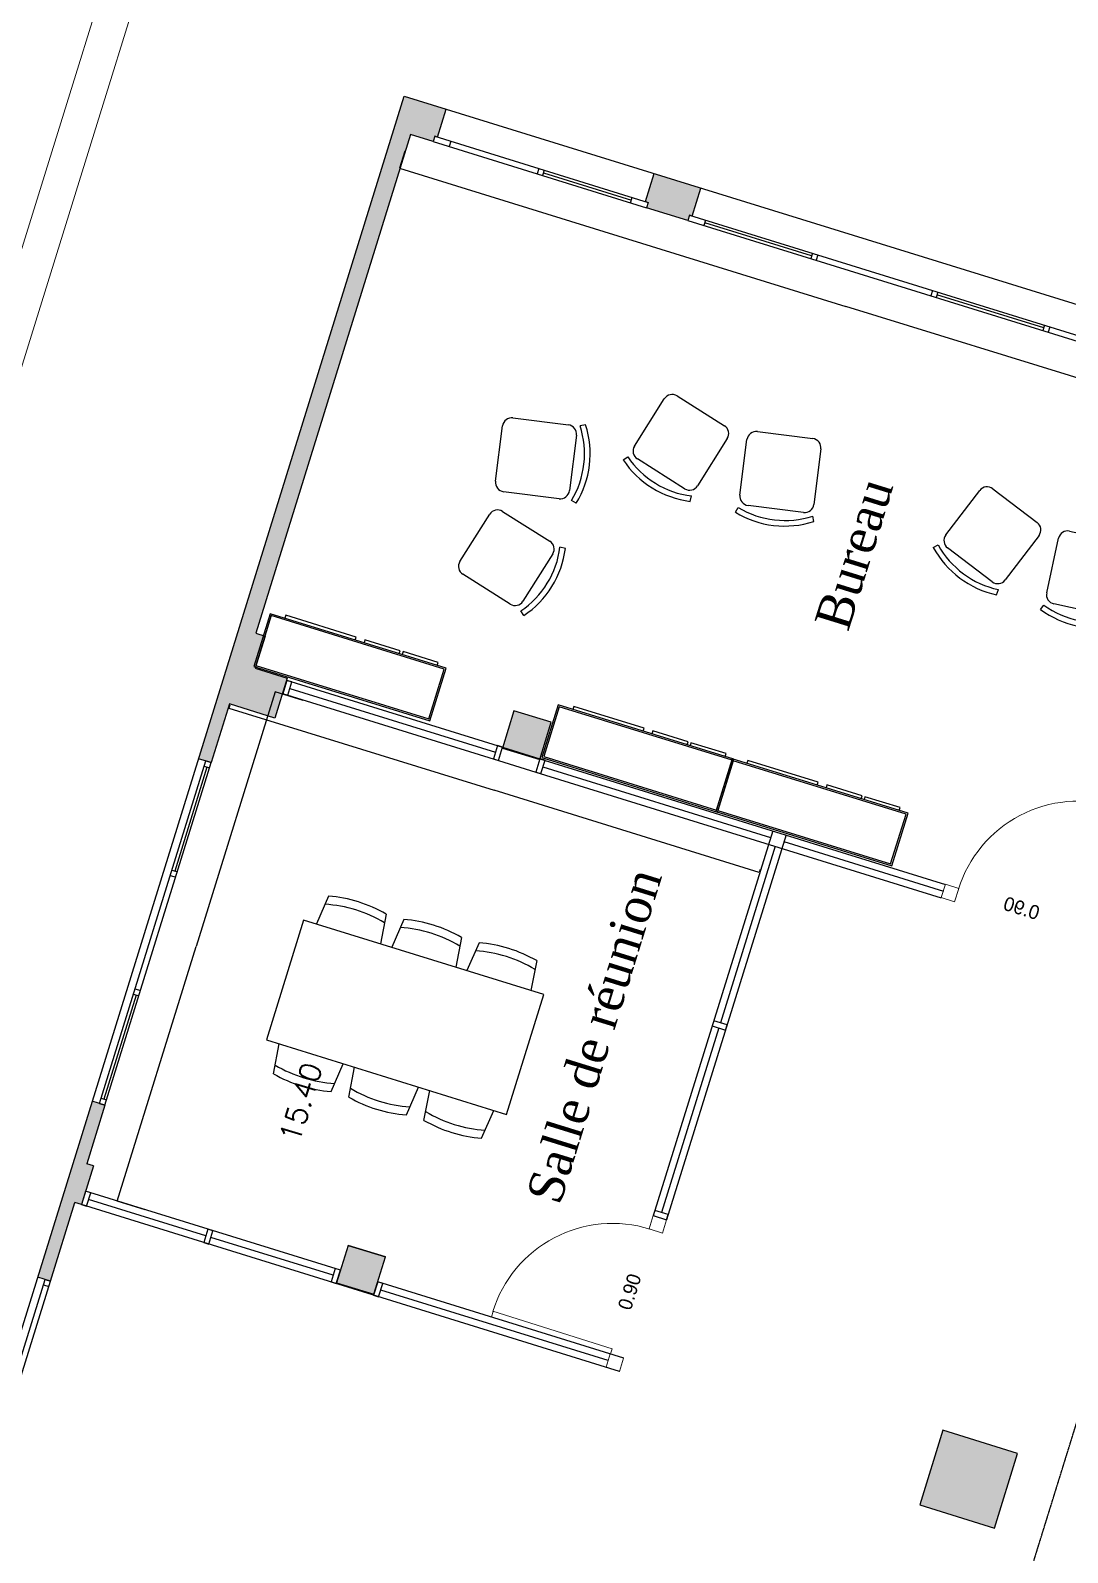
# Model space of a CAD drawing. Header units: metres. Extents: x -1642643 to 2228512, y -1236052 to 2422133.
# Drawn here: x 581591 to 589015, y 133949 to 144854 of the extents above; entities that cross this region are included whole.
import ezdxf
from ezdxf.enums import TextEntityAlignment as Align

# ---------------------------------------------------------------- set-up
doc = ezdxf.new("R2010")
doc.units = ezdxf.units.M
doc.header["$PDSIZE"] = 0.01
doc.linetypes.add('TIRET-MIXTE', pattern=[1.7, 1.2, -0.2, 0.1, -0.2])
for name, color, linetype in [('APPLAT-GRIS', 253, 'Continuous'), ('Cotation nouvelles cloisons', 250, 'Continuous'), ('COTATION-PLANI', 4, 'Continuous'), ('COUPE', 1, 'TIRET-MIXTE'), ('FENETRE', 32, 'Continuous'), ('Mobilier', 7, 'Continuous'), ('MUR', 130, 'Continuous'), ('Nouvelles cloisons', 5, 'Continuous'), ('PORTE', 213, 'Continuous'), ('TEXTES-PIECES', 23, 'Continuous')]:
    doc.layers.add(name, color=color, linetype=linetype)
doc.layers.add('cloison', color=5, linetype='Continuous', lineweight=20)
doc.layers.add('cotation', color=7, linetype='Continuous', lineweight=20)
doc.styles.add('Simplex 1.5', font='simplex.shx', dxfattribs={"height": 0.075})
doc.styles.add('Times 3.0', font='times.ttf', dxfattribs={"height": 0.15})
doc.dimstyles.get("Standard").update_dxf_attribs({"dimtxt": 0.18, "dimasz": 0.18, "dimexe": 0.18, "dimexo": 0.0625, "dimgap": 0.09, "dimtad": 0, "dimtih": 1, "dimtoh": 1, "dimdec": 4, "dimzin": 0, "dimdsep": 46, "dimtxsty": 'Standard', "dimcen": 0.09, "dimadec": 0, "dimazin": 0, "dimtfac": 1, "dimtdec": 4, "dimtofl": 0, "dimtmove": 0, "dimatfit": 0, "dimfxl": 1, "dimtolj": 1, "dimtzin": 0, "dimarcsym": 0})

# ---------------------------------------------------------------- blocks, each defined once
blk = doc.blocks.new('A$C1532335B')
for p, q in [((1.042098163620277, 10.00000005856743), (1.686516936578103, 9.711122677586983)), ((3.275333978353021, 9.695354884983855), (10.33734641107654, 9.695354884983853)), ((2.098331906233545, 1.456340380139523), (2.098331906233547, 8.518352812863046)), ((11.51434848319735, 8.518352812863043), (11.51434848319735, 1.456340380139522)), ((1.121343332564207, 5.920176526785781e-08), (1.792311367481413, 0.2322582251350056)), ((10.33734641107654, 0.2793383080187111), (3.275333978353017, 0.2793383080187137))]:
    blk.add_line(p, q)
for centre, radius, start, end in [((12.09652282413616, 5.087287043255365), 12.0969026513607, 156.0390891291685, 204.8689746017974), ((12.09652282413616, 5.087287043255365), 11.39070140808838, 156.0505359395555, 205.228377326037), ((3.275333978353019, 8.518352812863046), 1.177002072120542, 89.99999999999997, 180), ((10.33734641107654, 8.518352812863046), 1.177002072120542, 0, 89.99999999999997), ((3.275333978353019, 1.456340380139523), 1.177002072120542, 180, 270), ((10.33734641107654, 1.456340380139522), 1.177002072120542, 270, 0)]:
    blk.add_arc(centre, radius, start, end)
blk = doc.blocks.new('A$C1FF95EB7')
at = {"linetype": 'Continuous'}
for points in [[(6.394736853236466, 21.31578944188082), (1.113119196816115e-08, 21.31578944188082), (1.113119196816115e-08, -3.180341678898913e-08), (6.394736853236466, -3.180341678898913e-08)], [(6.217105274289096, 21.13815786293345), (0.1776315900785619, 21.13815786293345), (0.1776315900785619, 0.1776315471439531), (6.217105274289096, 0.1776315471439531)]]:
    blk.add_lwpolyline(points, close=True, dxfattribs=at)
for points in [[(6.394736853236466, 11.01315786293344), (6.750000011131192, 11.01315786293344), (6.750000011131192, 19.53947365240712), (6.394736853236466, 19.53947365240712)], [(6.394736853236466, 5.684210494512378), (6.750000011131192, 5.684210494512378), (6.750000011131192, 9.947368389249228), (6.394736853236466, 9.947368389249228)], [(6.394736853236466, 1.065789441880796), (6.750000011131192, 1.065789441880796), (6.750000011131192, 5.328947336617645), (6.394736853236466, 5.328947336617645)]]:
    blk.add_lwpolyline(points, dxfattribs=at)
blk = doc.blocks.new('Porte 0.90')
at = {"layer": 'cloison'}
for p, q in [((548.1176953229588, 27.00976508646272), (548.0778933134279, 27.00896973221097)), ((548.0778933134279, 27.00896973221097), (548.0778933133115, 26.1160589531064)), ((548.1178933133488, 27.01132556493394), (548.117343777616, 26.11605895322282)), ((548.0778933133115, 26.1160589531064), (548.117343777616, 26.11605895322282))]:
    blk.add_line(p, q, dxfattribs=at)
for points in [[(547.9779974446283, 26.01802063849755), (548.0779974447214, 26.01802063849755), (548.0779974447214, 26.11802063859068), (547.9779974446283, 26.11802063847426)], [(549.0154216248193, 26.02069960988592), (549.115421624796, 26.02069960988592), (549.115421624796, 26.12069960997906), (549.0154216248193, 26.12069960997906)]]:
    blk.add_lwpolyline(points, close=True, dxfattribs=at)
blk.add_arc((548.1190688264323, 26.11481571977492), 0.8965106157188265, 0, 90.215611038073, dxfattribs=at)
at = {"layer": 'cloison', "insert": (548.4134892805596, 26.16935067414306), "char_height": 0.09999999999999999, "attachment_point": 1}
blk.add_mtext_dynamic_manual_height_columns('0.90', width=9.812187599723652, gutter_width=12.5, heights=[0], dxfattribs=at)
blk = doc.blocks.new('*D286')
at = {"layer": 'Cotation nouvelles cloisons', "color": 0, "lineweight": -2, "transparency": 16777216}
for p, q in [((583018.1872711345, 140020.1533134043), (583011.6347664855, 139999.0185164674)), ((583011.8599962577, 139999.1371400307), (584909.6140688257, 139410.7689423106)), ((586808.5293045372, 138822.0407445905), (584910.7752319693, 139410.4089423106)), ((586815.2004327665, 138842.9503118109), (586808.6479281003, 138821.8155148183))]:
    blk.add_line(p, q, dxfattribs=at)
at = {"layer": 'Cotation nouvelles cloisons', "color": 0, "transparency": 16777216}
for points in [[(583011.8688801085, 139999.1657944753), (583011.8511124069, 139999.108485586), (583011.6880695901, 139999.1904431351)], [(586808.538188388, 138822.0693990351), (586808.5204206865, 138822.0120901459), (586808.7012312049, 138821.987441486)]]:
    blk.add_solid(points, dxfattribs=at)
at = {"layer": 'Defpoints', "color": 0, "transparency": 16777216}
for p in [(583018.2057791569, 140020.2130101639), (586808.7012312049, 138821.987441486), (586815.2189407889, 138843.0100085704)]:
    blk.add_point(p, dxfattribs=at)
at = {"layer": 'Cotation nouvelles cloisons', "color": 0, "transparency": 16777216, "insert": (584910.1946503975, 139410.5889423105), "char_height": 0.18, "attachment_point": 5}
blk.add_mtext('\\A1;3975.3133', dxfattribs=at)
blk = doc.blocks.new('*D287')
at = {"layer": 'Cotation nouvelles cloisons', "color": 0, "lineweight": -2, "transparency": 16777216}
for p, q in [((583342.89044783, 140115.1950282095), (582777.2980628322, 138290.9032731451)), ((583543.2775171777, 140053.2566853271), (583342.7718242668, 140115.4202579817)), ((582211.5940656974, 136466.2515183585), (582777.186450609, 138290.5432731452)), ((582411.8745288363, 136403.9693221407), (582211.3688359254, 136466.1328947953))]:
    blk.add_line(p, q, dxfattribs=at)
at = {"layer": 'Cotation nouvelles cloisons', "color": 0, "transparency": 16777216}
for points in [[(583342.8617933854, 140115.2039120603), (583342.9191022746, 140115.1861443588), (583342.9437509344, 140115.3669548772)], [(582211.5654112528, 136466.2604022093), (582211.622720142, 136466.2426345078), (582211.5407625929, 136466.0795916909)]]:
    blk.add_solid(points, dxfattribs=at)
at = {"layer": 'Defpoints', "color": 0, "transparency": 16777216}
for p in [(583342.9437509344, 140115.3669548772), (583543.3372139374, 140053.2381773047), (582411.9342255959, 136403.9508141183)]:
    blk.add_point(p, dxfattribs=at)
at = {"layer": 'Cotation nouvelles cloisons', "color": 0, "transparency": 16777216, "insert": (582777.2422567206, 138290.7232731451), "char_height": 0.18, "attachment_point": 5}
blk.add_mtext('\\A1;3820.6506', dxfattribs=at)
blk = doc.blocks.new('*D288')
at = {"layer": 'Cotation nouvelles cloisons', "color": 0, "lineweight": -2, "transparency": 16777216}
for p, q in [((584270.147790804, 143988.9207757454), (584232.5270708202, 143867.5769049532)), ((584232.7523005923, 143867.6955285163), (587427.3731676114, 142877.2545914651)), ((590623.1551977743, 141886.4536544138), (587428.5343307551, 142876.8945914651)), ((590660.8945413213, 142007.5722954339), (590623.2738213374, 141886.2284246417))]:
    blk.add_line(p, q, dxfattribs=at)
at = {"layer": 'Cotation nouvelles cloisons', "color": 0, "transparency": 16777216}
for points in [[(584232.761184443, 143867.724182961), (584232.7434167415, 143867.6668740717), (584232.5803739247, 143867.7488316208)], [(590623.1640816251, 141886.4823088585), (590623.1463139235, 141886.4249999692), (590623.3271244419, 141886.4003513093)]]:
    blk.add_solid(points, dxfattribs=at)
at = {"layer": 'Defpoints', "color": 0, "transparency": 16777216}
for p in [(584270.1662988265, 143988.980472505), (590660.9130493437, 142007.6319921935), (590623.3271244419, 141886.4003513093)]:
    blk.add_point(p, dxfattribs=at)
at = {"layer": 'Cotation nouvelles cloisons', "color": 0, "transparency": 16777216, "insert": (587427.9537491832, 142877.074591465), "char_height": 0.18, "attachment_point": 5}
blk.add_mtext('\\A1;6690.8434', dxfattribs=at)
blk = doc.blocks.new('A$C08D753F7')
for p, q in [((0.1199997536444997, 1.355999941663789), (0.09599975364446323, 1.139999941663778)), ((0.5519997536444521, 1.355999941663789), (0.5759997536444885, 1.139999941663778)), ((0.6839997536445281, 1.355999941663789), (0.6599997536444917, 1.139999941663778)), ((1.115999753644488, 1.355999941663789), (1.139999753644517, 1.139999941663778)), ((1.247999753644557, 1.355999941663789), (1.22399975364452, 1.139999941663778)), ((1.679999753644502, 1.355999941663789), (1.703999753644538, 1.139999941663778)), ((1.799999753644549, 1.139999941663778), (-2.463555404119688e-07, 1.139999941663778)), ((-2.463555404119688e-07, 1.139999941663778), (-2.463555404119688e-07, 0.2399999416637257)), ((1.799999753644549, 0.2399999416637257), (1.799999753644549, 1.139999941663778)), ((-2.463555404119688e-07, 0.2399999416637257), (1.799999753644549, 0.2399999416637257)), ((0.1199997536444997, 0.02399994166371755), (0.09599975364446323, 0.2399999416637257)), ((0.5519997536444521, 0.02399994166371755), (0.5759997536444885, 0.2399999416637257)), ((0.6839997536445281, 0.02399994166371755), (0.6599997536444917, 0.2399999416637257)), ((1.115999753644488, 0.02399994166371755), (1.139999753644517, 0.2399999416637257)), ((1.247999753644557, 0.02399994166371755), (1.22399975364452, 0.2399999416637257)), ((1.679999753644502, 0.02399994166371755), (1.703999753644538, 0.2399999416637257))]:
    blk.add_line(p, q)
for centre, radius, start, end in [((0.3359997536444723, 0.3959999416637423), 0.9240000000000416, 76.03195297288072, 103.9680470271193), ((0.3359997536444723, 0.3959999416637423), 0.9840000000000448, 77.31961650819188, 102.6803834918081), ((0.8999997536445008, 0.3959999416637423), 0.9240000000000416, 76.03195297288072, 103.9680470271193), ((0.8999997536445008, 0.3959999416637423), 0.9840000000000448, 77.31961650819188, 102.6803834918081), ((1.463999753644529, 0.3959999416637423), 0.9240000000000416, 76.03195297288072, 103.9680470271193), ((1.463999753644529, 0.3959999416637423), 0.9840000000000448, 77.31961650819188, 102.6803834918081), ((0.3359997536444723, 0.983999941663761), 0.9240000000000416, 256.0319529728807, 283.9680470271193), ((0.3359997536444723, 0.983999941663761), 0.9840000000000448, 257.3196165081919, 282.6803834918081), ((0.8999997536445008, 0.983999941663761), 0.9240000000000416, 256.0319529728807, 283.9680470271193), ((0.8999997536445008, 0.983999941663761), 0.9840000000000448, 257.3196165081919, 282.6803834918081), ((1.463999753644529, 0.983999941663761), 0.9240000000000416, 256.0319529728807, 283.9680470271193), ((1.463999753644529, 0.983999941663761), 0.9840000000000448, 257.3196165081919, 282.6803834918081)]:
    blk.add_arc(centre, radius, start, end)

msp = doc.modelspace()

# ---------------------------------------------------------------- hatches: boundary and pattern name
at = {"layer": 'APPLAT-GRIS'}
for points in [[(583199.9607625008, 140285.6178147711), (583271.0315685868, 140514.8533716791), (583204.1711977273, 140535.5823566385), (584311.691257298, 144107.8364511945), (584473.9287117273, 144057.537332102), (584485.7738471925, 144095.743262022), (584504.8768102527, 144089.8206948482), (584567.0637641996, 144290.401802975), (584266.3305614293, 144383.6393067606), (582794.5726216733, 139636.5529839501), (582885.3109622151, 139608.421016875), (583015.6074398905, 140028.6862045147), (583340.3578119874, 139928.0025627643), (583429.1963193715, 140214.5470088155)], [(583199.960762546, 140285.6178147529), (583271.0315686348, 140514.8533716487), (583204.1711976691, 140535.5823566639), (584311.6912571877, 144107.8364512031), (584473.9287117126, 144057.5373321511), (584485.7738470773, 144095.7432620378), (584504.8768101686, 144089.8206948687), (584567.0637640997, 144290.4018029922), (584266.3305613676, 144383.6393067572), (582794.5726216463, 139636.5529839509), (582885.3109621675, 139608.4210169037), (583015.6074398783, 140028.6862044915), (583340.357812005, 139928.0025628103), (583429.196319438, 140214.5470088482)], [(586056.6172354817, 143828.5896514349), (585994.4302802682, 143628.0085394525), (586013.5332433283, 143622.0859723531), (586001.6881089061, 143583.8800460838), (586297.78403835, 143492.0802590058), (586309.6291726232, 143530.2861852378), (586328.7321356833, 143524.3636179522), (586390.9190895557, 143724.9447260045)], [(586056.6172354643, 143828.5896514479), (585994.4302803266, 143628.0085394327), (586013.533243213, 143622.0859723881), (586001.6881088403, 143583.8800460941), (586297.7840383665, 143492.0802589838), (586309.6291726108, 143530.2861852567), (586328.7321356677, 143524.3636179764), (586390.9190894532, 143724.9447260232)], [(585051.8842648119, 139980.0259801552), (584968.9683244526, 139712.5844971084), (585236.4098074436, 139629.6685568981), (585319.3257477283, 139897.110039945)], [(585051.8842646991, 139980.0259801745), (584968.9683244006, 139712.5844971169), (585236.4098073643, 139629.6685569085), (585319.325747774, 139897.1100399316)], [(582033.5227411389, 137181.8222287663), (581642.6333082616, 135921.0266659961), (581733.3716504425, 135892.8946984366), (581908.0873798728, 136456.4321098842), (581955.8447877467, 136441.6256919496), (582041.7220118791, 136718.6186563775), (581993.9646036327, 136733.4250744798), (582124.2610817552, 137153.6902620264)], [(583864.4095486552, 136149.881883654), (583781.4936085939, 135882.4404004768), (584048.9350915849, 135799.5244602666), (584131.8510315716, 136066.9659433879)], [(583864.4095486795, 136149.8818836307), (583781.4936086034, 135882.4404005042), (584048.9350915498, 135799.5244602402), (584131.8510315147, 136066.9659434012)], [(588123.0713793784, 134824.9597524845), (587957.239498809, 134290.0767864466), (588492.1224647164, 134124.2449059144), (588657.9543452859, 134659.1278719709)]]:
    msp.add_hatch(color=256, dxfattribs=at).paths.add_polyline_path(points)

# ---------------------------------------------------------------- linework, layer by layer
at = {"layer": 'cotation'}
for points in [[(612188.0913024452, 155834.911932671), (600605.9855648178, 118477.3721851688), (576182.1456790569, 126049.5918224289), (587764.2514166844, 163407.1315699312)], [(611875.2721744799, 155670.1569837953), (600441.230615942, 118790.1913131341), (576494.9648070222, 126214.3467713046), (587929.00636556, 163094.3124419659)]]:
    msp.add_lwpolyline(points, close=True, dxfattribs=at)
at = {"layer": 'COUPE', "flags": 128}
msp.add_lwpolyline([(586364.9323009849, 126119.7539154061), (591642.9052954316, 143143.6086785228)], dxfattribs=at)
at = {"layer": 'FENETRE', "flags": 128}
for points in [[(584473.9287126213, 144057.5373357155), (586001.6881087571, 143583.8800459348)], [(584473.9287126873, 144057.5373356882), (586001.6881086774, 143583.8800459618)], [(584485.773846969, 144095.7432619475), (586013.5332431048, 143622.0859721482)], [(584485.7738469315, 144095.7432619611), (586013.5332431267, 143622.0859721102)], [(584600.3916254044, 144060.2078587555), (584588.5464909822, 144022.0019325607)], [(584600.3916253, 144060.2078587586), (584588.5464909618, 144022.0019325757)], [(585230.5505821258, 143864.8371843428), (585218.7054477036, 143826.631258148)], [(585230.5505821563, 143864.8371843198), (585218.7054476896, 143826.6312581158)], [(585268.7565082461, 143852.992049902), (585256.9113738239, 143814.7861237072)], [(585268.7565082107, 143852.9920499605), (585256.9113737268, 143814.7861237009)], [(585262.8339409232, 143833.8890868605), (585892.9928977191, 143638.5184123546)], [(585262.8339408019, 143833.8890868824), (585892.9928977521, 143638.5184123536)], [(585887.0703305453, 143619.4154491641), (585898.9154649675, 143657.6213753961)], [(585887.0703305658, 143619.4154492065), (585898.915464904, 143657.6213753894)], [(586309.6291723996, 143530.2861850888), (590626.898825705, 142191.786002069)], [(586309.6291723194, 143530.2861851033), (590626.8988257215, 142191.786002069)], [(586297.7840381265, 143492.0802588754), (590615.0536914319, 142153.5800758556)], [(586297.7840380925, 143492.0802588859), (590615.053691366, 142153.5800758305)], [(586424.246950835, 143494.7507819154), (586412.4018164128, 143456.5448557206)], [(586424.2469508164, 143494.7507819219), (586412.4018164609, 143456.5448556834)], [(587182.4429067373, 143238.7451321625), (586418.3243836612, 143475.6478189856)], [(587182.4429067313, 143238.7451321832), (586418.3243835877, 143475.6478190317)], [(587188.3654739857, 143257.848095204), (587176.5203395635, 143219.6421690092)], [(587188.3654739943, 143257.8480951845), (587176.5203394165, 143219.642169015)], [(587226.5714000314, 143246.0029607632), (587214.7262656093, 143207.7970345684)], [(587226.5714000314, 143246.0029607696), (587214.7262655649, 143207.7970345656)], [(588047.998812288, 142991.3325725489), (588036.1536778659, 142953.1266463727)], [(588047.9988122442, 142991.3325725383), (588036.1536777947, 142953.12664639)], [(588086.2047383338, 142979.4874381267), (588074.3596039116, 142941.2815119319)], [(588086.2047383925, 142979.4874380889), (588074.3596038319, 142941.281511975)], [(588844.4006940871, 142723.4817888208), (588080.282171011, 142960.3844750852)], [(588844.4006940945, 142723.4817888428), (588080.2821708898, 142960.3844751009)], [(588850.3232613355, 142742.5847519741), (588838.4781269133, 142704.3788257793)], [(588850.3232612808, 142742.5847519899), (588838.4781268142, 142704.3788257859)], [(588888.5291873813, 142730.7396175333), (588876.6840529591, 142692.5336913385)], [(588888.529187412, 142730.7396174849), (588876.6840528514, 142692.5336913709)], [(582086.0551552624, 137165.5353963927), (582847.1050360203, 139620.266151353)], [(582086.0551551455, 137165.5353964316), (582847.1050359079, 139620.2661513876)], [(582124.2610814571, 137153.6902619519), (582885.3109622151, 139608.4210169122)], [(582124.2610814051, 137153.6902619477), (582885.3109621675, 139608.4210169037)], [(582847.1050362438, 139620.2661511668), (582885.3109624386, 139608.4210167446)], [(582847.105036207, 139620.266151173), (582885.3109623553, 139608.4210167236)], [(582854.3628649563, 139576.1376578726), (582623.3827457726, 138831.1220978939)], [(582854.3628648663, 139576.1376579111), (582623.3827456833, 138831.1220978879)], [(582835.2599018216, 139582.0602251024), (582873.4658280164, 139570.2150906615)], [(582835.2599016636, 139582.0602251147), (582873.4658279405, 139570.2150906864)], [(582604.2797827125, 138837.0446651236), (582642.4857089072, 138825.1995306828)], [(582604.2797826264, 138837.0446651682), (582642.485708886, 138825.1995306843)], [(582592.4346482903, 138798.8387390405), (582630.6405744851, 138786.9936046184)], [(582592.4346483054, 138798.8387390409), (582630.6405743426, 138786.993604626)], [(582328.8804092407, 137948.7568823614), (582367.0863354355, 137936.9117479206)], [(582328.8804091881, 137948.7568823541), (582367.086335465, 137936.9117479258)], [(582340.7255436629, 137986.9628084258), (582378.9314698577, 137975.1176740036)], [(582340.7255436203, 137986.9628084469), (582378.9314697688, 137975.1176739975)], [(582347.9833723009, 137942.8343152248), (582117.0032525957, 137197.8187552833)], [(582347.9833722968, 137942.8343152406), (582117.0032525407, 137197.8187553342)], [(582097.9002896845, 137203.7413224571), (582136.1062158793, 137191.8961880349)], [(582097.9002896716, 137203.7413224343), (582136.1062158373, 137191.8961880406)], [(582086.0551552624, 137165.5353963927), (582124.2610814571, 137153.6902619519)], [(582086.0551551455, 137165.5353964316), (582124.2610814051, 137153.6902619477)], [(581188.7862306982, 134271.4364904903), (581695.1657238007, 135904.7398330823)], [(581226.992156893, 134259.5913560495), (581733.3716499954, 135892.8946986415)], [(581695.1657240242, 135904.7398330264), (581733.371650219, 135892.8946985856)], [(581683.320589602, 135866.5339069434), (581721.5265157968, 135854.6887725212)]]:
    msp.add_lwpolyline(points, dxfattribs=at)
at = {"layer": 'MUR'}
for p, q in [((581093.2472675443, 134149.0077157684), (584266.3305612057, 144383.6393066861)), ((584266.3305612057, 144383.6393066675), (600011.3317605257, 139502.1543384336)), ((584311.691257, 144107.83645112), (583204.1711975038, 140535.582356415)), ((584311.6912569309, 144107.8364511609), (583204.1711974544, 140535.5823563648)), ((583271.0315683633, 140514.8533715301), (583199.9607622772, 140285.617814678)), ((583271.0315683434, 140514.8533714953), (583199.960762272, 140285.617814655)), ((583204.1711975783, 140535.5823565267), (583271.0315683633, 140514.8533715301)), ((583204.1711976174, 140535.5823564971), (583271.0315683434, 140514.8533714953)), ((583199.9607622772, 140285.617814678), (583429.1963190734, 140214.5470087596)), ((583199.960762272, 140285.617814655), (583429.1963190528, 140214.5470087848)), ((583429.1963190734, 140214.5470087596), (583340.3578116149, 139928.0025627085)), ((583429.1963190528, 140214.5470087848), (583340.3578116025, 139928.0025626913)), ((583340.3578116149, 139928.0025627085), (583015.6074394435, 140028.6862044774)), ((583340.3578116025, 139928.0025626913), (583015.6074393818, 140028.6862044626)), ((582041.7220116556, 136718.6186563217), (581955.8447875977, 136441.6256918006)), ((582041.7220116281, 136718.6186563126), (581955.8447876511, 136441.6256917994)), ((582041.7220115066, 136718.6186563589), (581993.9646034837, 136733.4250743308)), ((582041.7220115169, 136718.6186563471), (581993.9646034547, 136733.4250743733)), ((581955.8447875977, 136441.6256918006), (581908.0873796493, 136456.4321097725)), ((583864.4095483881, 136149.8818834773), (583781.493608218, 135882.4404004408)), ((583864.4095483881, 136149.8818834773), (584131.8510313345, 136066.9659432133)), ((584048.9350911818, 135799.5244602324), (584131.8510313517, 136066.9659432689)), ((583781.493608218, 135882.4404004408), (584048.9350911818, 135799.5244602324))]:
    msp.add_line(p, q, dxfattribs=at)
at = {"layer": 'MUR', "flags": 128}
for points in [[(584504.8768099546, 144089.8206947737), (584567.0637638271, 144290.4018027701)], [(584504.8768099118, 144089.8206948265), (584567.0637637739, 144290.4018027276)], [(584474.0664434582, 144057.4946303845), (584311.691257, 144107.8364511386)], [(584474.0664433882, 144057.4946304114), (584311.6912569309, 144107.8364511609)], [(584504.8768099546, 144089.8206947737), (584485.773846969, 144095.7432619662), (584473.9287126213, 144057.5373358272)], [(584504.8768099118, 144089.8206948265), (584485.7738469315, 144095.7432619611), (584473.9287126106, 144057.5373358339)], [(585994.4302800447, 143628.0085393779), (586056.6172352582, 143828.5896513977)], [(585994.4302800698, 143628.0085393905), (586056.6172352075, 143828.5896514057)], [(585994.4302800447, 143628.0085393779), (586013.5332431048, 143622.0859722786), (586001.6881087571, 143583.8800461397)], [(585994.4302800698, 143628.0085393905), (586013.53324305, 143622.0859722558), (586001.6881087463, 143583.8800461841)], [(586328.7321354598, 143524.3636179336), (586390.9190893322, 143724.9447259114)], [(586328.7321354109, 143524.3636179342), (586390.9190891962, 143724.9447259809)], [(586297.7840381265, 143492.080258894), (586001.6881089061, 143583.8800459162)], [(586297.7840380925, 143492.0802588859), (586001.6881088997, 143583.8800458928)], [(586328.7321354598, 143524.3636179336), (586309.6291723996, 143530.2861851074), (586297.7840381265, 143492.0802589871)], [(586328.7321354109, 143524.3636179342), (586309.6291723194, 143530.2861851033), (586297.7840381269, 143492.0802589971)], [(583015.607439518, 140028.6862044774), (582885.3109619915, 139608.4210168191)], [(583015.6074395274, 140028.6862045394), (582885.3109619106, 139608.4210168615)], [(582885.310962066, 139608.4210168005), (582794.5726204067, 139636.5529841736)], [(582885.3109620218, 139608.421016827), (582794.5726202603, 139636.5529841977)], [(582124.2610815316, 137153.6902619519), (581993.9646034092, 136733.425074368)], [(582124.2610815335, 137153.6902619689), (581993.9646033435, 136733.4250744078)], [(582124.2610814571, 137153.6902619519), (582033.5227400959, 137181.822228878)], [(582124.2610814051, 137153.6902619477), (582033.5227400023, 137181.8222289026)], [(581733.3716502935, 135892.8946986229), (581908.0873796493, 136456.4321098283)], [(581733.3716498464, 135892.8946985297), (581642.6333081871, 135921.0266659029)]]:
    msp.add_lwpolyline(points, dxfattribs=at)
at = {"layer": 'MUR'}
for points in [[(585236.4098072201, 139629.6685567864), (585319.3257474303, 139897.1100398519), (585051.8842644393, 139980.0259800807), (584968.9683242291, 139712.5844970152)], [(585236.4098071074, 139629.6685568662), (585319.3257473886, 139897.1100398683), (585051.884264425, 139980.0259800767), (584968.9683241266, 139712.584497019)], [(584048.9350912124, 135799.5244601734), (584131.8510314226, 136066.9659432576), (583864.4095484316, 136149.8818834864), (583781.4936082214, 135882.4404004209)], [(588492.1224644184, 134124.2449058027), (588657.9543450624, 134659.1278718777), (588123.0713791549, 134824.9597524286), (587957.239498511, 134290.0767863535)]]:
    msp.add_lwpolyline(points, close=True, dxfattribs=at)
at = {"layer": 'Nouvelles cloisons'}
for p, q in [((583409.4275554174, 140150.7837873121), (583411.7123386808, 140150.0754269243)), ((583424.2339733229, 140198.5411949851), (584970.9586014561, 139719.0040437477)), ((583448.0079685766, 140138.8225492961), (584919.8565536374, 139682.4995136473)), ((583394.6211375808, 140103.0263798615), (584941.3457657907, 139623.4892284785)), ((585238.4000846077, 139636.0881033592), (588141.0279056934, 138736.1749247681)), ((585208.7872488484, 139540.5732881801), (588111.4150697712, 138640.6601094567)), ((585259.8892965982, 139577.0778180581), (586889.4427579924, 139071.8609161883)), ((586904.2491758807, 139119.6183238057), (586049.013859731, 136361.0968570547)), ((586999.7639912094, 139090.0054879391), (586144.6214014224, 136331.7831053363)), ((586984.9575733212, 139042.2480803217), (588126.2214877707, 138688.4175170395)), ((586922.3937478155, 139009.2970905926), (586530.0153643399, 137743.6989874276)), ((586518.7624867117, 137707.4033575316), (586108.6728744478, 136384.6785148101)), ((583809.1752163866, 135971.7261318448), (581985.4576234448, 136537.1405070897)), ((585808.3677699014, 135247.2127608836), (581955.8447876511, 136441.6256917994)), ((582846.2143719859, 136217.9287894013), (582006.9468353069, 136478.1302217674)), ((586097.4199968023, 136348.3828848586), (586097.2500377909, 136347.8346900249)), ((583758.0731688074, 135935.2216017311), (582882.5100018817, 136206.6759117732)), ((585837.9806056012, 135342.7275762641), (584076.6166994269, 135888.8101914907)), ((585727.6593722386, 135324.5830044366), (584098.1059109553, 135829.7999062719))]:
    msp.add_line(p, q, dxfattribs=at)
at = {"layer": 'Nouvelles cloisons', "color": 1}
for p, q in [((584970.9586015673, 139719.0040437133), (585238.4000845137, 139636.0881034493)), ((584941.3457656106, 139623.4892282906), (585208.787248557, 139540.5732880266))]:
    msp.add_line(p, q, dxfattribs=at)
at = {"layer": 'Nouvelles cloisons', "color": 5}
msp.add_lwpolyline([(583433.2015507228, 140091.0651417899), (583462.8143864227, 140186.5799571704), (583426.5187565268, 140197.8328347986), (583396.905920827, 140102.3180194181)], close=True, dxfattribs=at)
at = {"layer": 'Nouvelles cloisons', "color": 1}
for points in [[(584941.3457657907, 139623.4892284785), (584970.9586016018, 139719.0040438245), (584934.662971723, 139730.2569215082), (584905.0501358948, 139634.7421061067)], [(585245.0828787443, 139529.3204105519), (585274.6957144442, 139624.8352259323), (585238.4000845482, 139636.0881035605), (585208.7872488484, 139540.5732881801)]]:
    msp.add_lwpolyline(points, close=True, dxfattribs=at)
at = {"layer": 'Nouvelles cloisons'}
for points in [[(586577.7727720685, 137728.8925695049), (586482.2579566286, 137758.5054054059), (586471.0050789831, 137722.2097754544), (586566.5198945515, 137692.5969395744)], [(581992.1404174359, 136430.3728142056), (582021.7532532641, 136525.8876296072), (581985.4576233681, 136537.1405072354), (581955.844787446, 136441.6256919239)], [(586156.4357600145, 136369.8703985106), (586060.9209447029, 136399.4832344328), (586049.6680670575, 136363.1876044813), (586145.1828824974, 136333.5747685802)], [(582867.7035839935, 136158.9185041558), (582897.3164199158, 136254.4333194673), (582861.0207900198, 136265.6861970954), (582831.4079540975, 136170.171381784)], [(583779.5623806868, 135876.2113164644), (583809.1752164977, 135971.7261318103), (583772.8795866017, 135982.9790094385), (583743.2667507908, 135887.4641940926)], [(584083.2994931188, 135782.0424988213), (584112.9123290583, 135877.5573141884), (584076.6166990339, 135888.8101917954), (584047.0038632229, 135793.2953764495)]]:
    msp.add_lwpolyline(points, close=True, dxfattribs=at)

# ---------------------------------------------------------------- block references
at = {"layer": 'Cotation nouvelles cloisons', "xscale": 1000, "yscale": 1000, "zscale": 1000, "rotation": 342.774788999572}
msp.add_blockref('A$C08D753F7', (583208.662549438, 137391.9456188697), dxfattribs=at)
at = {"layer": 'Mobilier'}
for name, p, xscale, yscale, zscale, rotation in [('A$C1532335B', (586280.5788629844, 141426.0440935361), 56.65, 56.65, 56.65, 57.77478898014964), ('A$C1532335B', (585628.0682811209, 142020.7734818635), 56.64999999999992, 56.64999999999992, 56.64999999999992, 172.7747889801497), ('A$C1532335B', (587191.6116824121, 141272.3863156508), 56.64999999999998, 56.64999999999998, 56.64999999999998, 82.77478898014964), ('A$C1532335B', (588469.2163881002, 140759.7274530597), 56.64999999999999, 56.64999999999999, 56.64999999999999, 52.77478891580366), ('A$C1532335B', (585474.4105031455, 141109.7406623419), 56.64999999999998, 56.64999999999998, 56.64999999999998, 147.7747889801497), ('A$C1532335B', (589363.3902947779, 140527.2526463787), 56.65000000000001, 56.65000000000001, 56.65000000000001, 77.77478891580375), ('A$C1FF95EB7', (584449.0202342065, 139907.6167839314), 61.8, 61.8, 61.8, 72.77478899957202), ('A$C1FF95EB7', (586510.251998395, 139254.6147203164), 61.8, 61.8, 61.8, 72.77478899957202), ('A$C1FF95EB7', (587756.153657644, 138868.342903399), 61.8, 61.8, 61.8, 72.77478899957202)]:
    msp.add_blockref(name, p, dxfattribs=dict(at, xscale=xscale, yscale=yscale, zscale=zscale, rotation=rotation))
at = {"layer": 'PORTE', "yscale": 1000, "zscale": 1000}
for p, xscale, rotation in [((1104891.95088771, -48821.26060022847), -1000, 342.7747889950028), ((446996.6787434489, -395496.0706266171), 1000, 72.62478899957193)]:
    msp.add_blockref('Porte 0.90', p, dxfattribs=dict(at, xscale=xscale, rotation=rotation))

# ---------------------------------------------------------------- texts
at = {"layer": 'COTATION-PLANI', "style": 'Simplex 1.5'}
msp.add_text('15.40', height=150, rotation=72.93394353261783, dxfattribs=at).set_placement((583454.9551114589, 137196.506910491), align=Align.TOP_CENTER)
at = {"layer": 'TEXTES-PIECES', "style": 'Times 3.0', "width": 0.99}
for s, height, rotation, p in [('Bureau', 255, 72.76846332349214, (587485.4273825317, 141103.5160964673)), ('Salle de réunion', 254.9999999999998, 72.76846332391123, (585625.844708238, 137651.3436121835))]:
    msp.add_text(s, height=height, rotation=rotation, dxfattribs=at).set_placement(p, align=Align.MIDDLE_CENTER)

# ---------------------------------------------------------------- dimensions: what is measured, and where the dimension line sits
at = {"layer": 'Cotation nouvelles cloisons'}
for base, p1, p2, picture, middle in [((590623.3271244419, 141886.4003513093), (584270.1662988266, 143988.980472505), (590660.9130493437, 142007.6319921935), '*D288', (587427.9537491832, 142877.074591465)), ((586808.7012312049, 138821.987441486), (583018.2057791569, 140020.213010164), (586815.2189407889, 138843.0100085705), '*D286', (584910.1946503975, 139410.5889423105))]:
    dim = msp.add_linear_dim(base=base, p1=p1, p2=p2, angle=162.774788999572, dimstyle='Standard', dxfattribs=at)
    dim.commit()
    dim.dimension.update_dxf_attribs({"geometry": picture, "text_midpoint": middle})
dim = msp.add_linear_dim(base=(583342.9437509344, 140115.3669548772), p1=(582411.9342255958, 136403.9508141183), p2=(583543.3372139373, 140053.2381773047), angle=72.77478899957262, dimstyle='Standard', dxfattribs=at)
dim.commit()
dim.dimension.update_dxf_attribs({"geometry": '*D287', "text_midpoint": (582777.2422567206, 138290.7232731451), "dimtype": 160})

doc.saveas('drawing.dxf')
